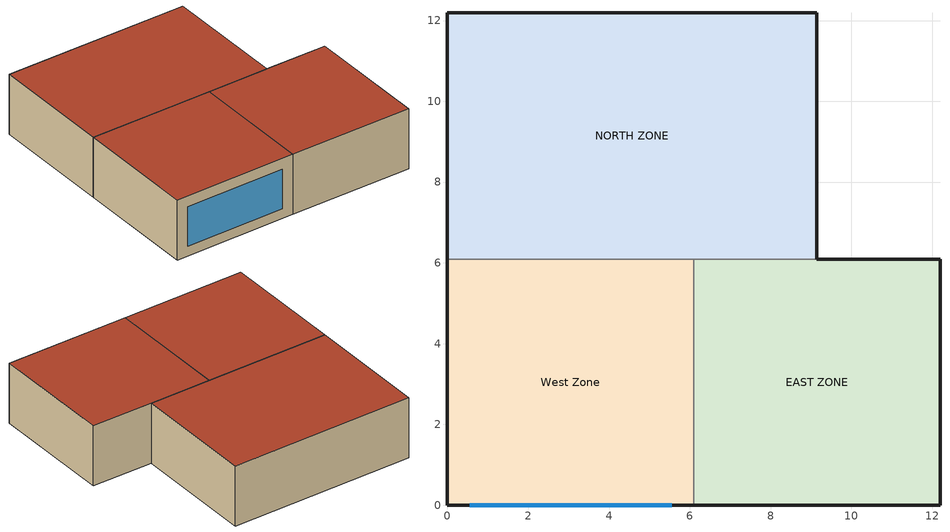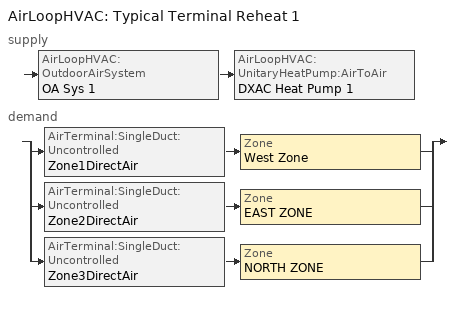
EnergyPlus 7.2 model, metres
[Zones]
West Zone
 floor adiabatic (FLOOR SLAB 8 IN): 0,0 0,6.1 6.1,6.1 6.1,0 z0
 wall outside (EXTWALL80): 0,6.1 0,0 6.1,0 z0:3.05
 wall to NORTH ZONE (PARTITION06): 6.1,6.1 0,6.1 z0:3.05
 wall to EAST ZONE (PARTITION06): 6.1,0 6.1,6.1 z0:3.05
 window (WIN-CON-LIGHT): 0.55,0 5.55,0 z0.5:2.5
 roof outside (ROOF34): 0,6.1 0,0 6.1,0 6.1,6.1 z3.05
EAST ZONE
 floor adiabatic (FLOOR SLAB 8 IN): 6.1,0 6.1,6.1 12.19,6.1 12.19,0 z0
 wall outside (EXTWALL80): 6.1,0 12.19,0 12.19,6.1 9.14,6.1 z0:3.05
 wall to NORTH ZONE (PARTITION06): 9.14,6.1 6.1,6.1 z0:3.05
 roof outside (ROOF34): 6.1,6.1 6.1,0 12.19,0 12.19,6.1 z3.05
NORTH ZONE
 floor adiabatic (FLOOR SLAB 8 IN): 0,6.1 0,12.19 9.14,12.19 9.14,6.1 z0
 wall outside (EXTWALL80): 9.14,6.1 9.14,12.19 0,12.19 0,6.1 z0:3.05
 roof outside (ROOF34): 0,12.19 0,6.1 9.14,6.1 9.14,12.19 z3.05
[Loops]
AirLoopHVAC 'Typical Terminal Reheat 1'
 supply: AirLoopHVAC:OutdoorAirSystem 'OA Sys 1' > AirLoopHVAC:UnitaryHeatPump:AirToAir 'DXAC Heat Pump 1'
 demand: split
  | AirTerminal:SingleDuct:Uncontrolled 'Zone1DirectAir' > Zone 'West Zone'
  | AirTerminal:SingleDuct:Uncontrolled 'Zone2DirectAir' > Zone 'EAST ZONE'
  | AirTerminal:SingleDuct:Uncontrolled 'Zone3DirectAir' > Zone 'NORTH ZONE'
[Building]
NONE: North Axis {deg}=0; Terrain=Suburbs; Loads Convergence Tolerance Value=0.04; Temperature Convergence Tolerance Value {deltaC}=0.4; Solar Distribution=FullInteriorAndExterior; Maximum Number of Warmup Days=25; Minimum Number of Warmup Days=6
[Site:Location]
Chicago Ohare Intl Ap IL USA WMO=725300: Latitude {deg}=41.99; Longitude {deg}=-87.91; Time Zone {hr}=-6; Elevation {m}=205
[SizingPeriod:DesignDay] Day of Month=21; Humidity Condition Type=Wetbulb; Barometric Pressure {Pa}=98886; Rain Indicator=No; Snow Indicator=No; Daylight Saving Time Indicator=No; Solar Model Indicator=ASHRAEClearSky
Name | Month | Day Type | Maximum Dry-Bulb Temperature {C} | Daily Dry-Bulb Temperature Range {deltaC} | Wetbulb or DewPoint at Maximum Dry-Bulb {C} | Wind Speed {m/s} | Wind Direction {deg} | Sky Clearness
Chicago Ohare Intl Ap Ann Htg 99% Condns DB | 1 | WinterDesignDay | -16.6 | 0 | -16.6 | 4.9 | 270 | 0
Chicago Ohare Intl Ap Ann Clg 1% Condns DB=>MWB | 7 | SummerDesignDay | 31.6 | 10.5 | 23 | 5.2 | 230 | 1
[Site:GroundTemperature:BuildingSurface]
20.03, 20.03, 20.13, 20.3, 20.43, 20.52, 20.62, 20.77, 20.78, 20.55, 20.44, 20.2
[Material] Thermal Absorptance=0.9
Name | Roughness | Thickness {m} | Conductivity {W/m-K} | Density {kg/m3} | Specific Heat {J/kg-K} | Solar Absorptance | Visible Absorptance
A1 - 1 IN STUCCO | Smooth | 0.0253898 | 0.691831 | 1858.142 | 836.8 | 0.92 | 0.92
C4 - 4 IN COMMON BRICK | Rough | 0.101498 | 0.726422 | 1922.216 | 836.8 | 0.76 | 0.76
E1 - 3 / 4 IN PLASTER OR GYP BOARD | Smooth | 0.01905 | 0.726422 | 1601.846 | 836.8 | 0.92 | 0.92
C6 - 8 IN CLAY TILE | Smooth | 0.203302 | 0.570761 | 1121.292 | 836.8 | 0.82 | 0.82
C10 - 8 IN HW CONCRETE | MediumRough | 0.203302 | 1.729577 | 2242.585 | 836.8 | 0.65 | 0.65
E2 - 1 / 2 IN SLAG OR STONE | Rough | 0.0127102 | 1.435549 | 881.0155 | 1673.6 | 0.55 | 0.55
E3 - 3 / 8 IN FELT AND MEMBRANE | Rough | 0.00954024 | 0.190253 | 1121.292 | 1673.6 | 0.75 | 0.75
B5 - 1 IN DENSE INSULATION | VeryRough | 0.0253898 | 0.0432394 | 91.30524 | 836.8 | 0.5 | 0.5
C12 - 2 IN HW CONCRETE | MediumRough | 0.0509016 | 1.729577 | 2242.585 | 836.8 | 0.65 | 0.65
[WindowMaterial:Glazing]
WIN-LAY-GLASS-LIGHT: Optical Data Type=SpectralAverage; Thickness {m}=0.003; Solar Transmittance at Normal Incidence=0.9; Front Side Solar Reflectance at Normal Incidence=0.031; Back Side Solar Reflectance at Normal Incidence=0.031; Visible Transmittance at Normal Incidence=0.9; Front Side Visible Reflectance at Normal Incidence=0.05; Back Side Visible Reflectance at Normal Incidence=0.05; Infrared Transmittance at Normal Incidence=0; Front Side Infrared Hemispherical Emissivity=0.84; Back Side Infrared Hemispherical Emissivity=0.84; Conductivity {W/m-K}=0.9
[Construction]
EXTWALL80: A1 - 1 IN STUCCO, C4 - 4 IN COMMON BRICK, E1 - 3 / 4 IN PLASTER OR GYP BOARD
PARTITION06: E1 - 3 / 4 IN PLASTER OR GYP BOARD, C6 - 8 IN CLAY TILE, E1 - 3 / 4 IN PLASTER OR GYP BOARD
FLOOR SLAB 8 IN: C10 - 8 IN HW CONCRETE
ROOF34: E2 - 1 / 2 IN SLAG OR STONE, E3 - 3 / 8 IN FELT AND MEMBRANE, B5 - 1 IN DENSE INSULATION, C12 - 2 IN HW CONCRETE
WIN-CON-LIGHT: WIN-LAY-GLASS-LIGHT
[AirLoopHVAC:UnitaryHeatPump:AirToAir]
DXAC Heat Pump 1: Availability Schedule=FanAndCoilAvailSched; Supply Air Flow Rate During Cooling Operation {m3/s}=1.7; Supply Air Flow Rate During Heating Operation {m3/s}=1.7; Supply Air Flow Rate When No Cooling or Heating is Needed {m3/s}=0; Controlling Zone or Thermostat Location=East Zone; Supply Air Fan=Supply Fan 1; Heating Coil=Heat Pump DX Heating Coil 1; Cooling Coil=Heat Pump ACDXCoil 1; Supplemental Heating Coil=Heat Pump DX Supp Heating Coil 1; Maximum Supply Air Temperature from Supplemental Heater {C}=50; Maximum Outdoor Dry-Bulb Temperature for Supplemental Heater Operation {C}=21; Fan Placement=BlowThrough; Supply Air Fan Operating Mode Schedule=CyclingFanSchedule
[Coil:Heating:DX:VariableSpeed]
Heat Pump DX Heating Coil 1: 10, 10, 35000, 1.7, HPACCOOLPLFFPLR, -5, 5, 200, 10, Resistive, TIMED, 0.166667, 20000, 1838.7, 5, 0.166109, HPACHeatCapFT, HPACHeatCapFFF, HPACHeatEIRFT, HPACHeatEIRFFF, 2295.5, 5, 0.179322, HPACHeatCapFT, HPACHeatCapFFF, HPACHeatEIRFT, HPACHeatEIRFFF, 2751.3, 5, 0.192535, HPACHeatCapFT, HPACHeatCapFFF, HPACHeatEIRFT, HPACHeatEIRFFF, 3659.6, 5, 0.218962, HPACHeatCapFT, HPACHeatCapFFF, HPACHeatEIRFT, HPACHeatEIRFFF, 4563.7, 5, 0.245388, HPACHeatCapFT, HPACHeatCapFFF, HPACHeatEIRFT, HPACHeatEIRFFF, 5463.3, 5, 0.271814, HPACHeatCapFT, HPACHeatCapFFF, HPACHeatEIRFT, HPACHeatEIRFFF, 6358.4, 5, 0.298241, HPACHeatCapFT, HPACHeatCapFFF, HPACHeatEIRFT, HPACHeatEIRFFF, 7248.5, 5, 0.324667, HPACHeatCapFT, HPACHeatCapFFF, HPACHeatEIRFT, HPACHeatEIRFFF, 8133.6, 5, 0.351094, HPACHeatCapFT, HPACHeatCapFFF, HPACHeatEIRFT, HPACHeatEIRFFF, 9013.2, 5, 0.37752, HPACHeatCapFT, HPACHeatCapFFF, HPACHeatEIRFT, HPACHeatEIRFFF
[Coil:Cooling:DX:VariableSpeed]
Heat Pump ACDXCoil 1: 10, 10, 32000, 1.7, 0, 0, HPACCOOLPLFFPLR, AirCooled, 200, 10, 1524.1, 0.75, 4, 0.135907, 0.26, HPACCoolCapFT, HPACCoolCapFFF, HPACCOOLEIRFT, HPACCOOLEIRFFF, 1877.9, 0.75, 4, 0.151008, 0.3, HPACCoolCapFT, HPACCoolCapFFF, HPACCOOLEIRFT, HPACCOOLEIRFFF, 2226.6, 0.75, 4, 0.166109, 0.33, HPACCoolCapFT, HPACCoolCapFFF, HPACCOOLEIRFT, HPACCOOLEIRFFF, 2911.3, 0.75, 4, 0.19631, 0.38, HPACCoolCapFT, HPACCoolCapFFF, HPACCOOLEIRFT, HPACCOOLEIRFFF, 3581.7, 0.75, 4, 0.226512, 0.44, HPACCoolCapFT, HPACCoolCapFFF, HPACCOOLEIRFT, HPACCOOLEIRFFF, 4239.5, 0.75, 4, 0.256714, 0.5, HPACCoolCapFT, HPACCoolCapFFF, HPACCOOLEIRFT, HPACCOOLEIRFFF, 4885.7, 0.75, 4, 0.286915, 0.57, HPACCoolCapFT, HPACCoolCapFFF, HPACCOOLEIRFT, HPACCOOLEIRFFF, 5520.7, 0.75, 4, 0.317117, 0.63, HPACCoolCapFT, HPACCoolCapFFF, HPACCOOLEIRFT, HPACCOOLEIRFFF, 6144.8, 0.75, 4, 0.347318, 0.69, HPACCoolCapFT, HPACCoolCapFFF, HPACCOOLEIRFT, HPACCOOLEIRFFF, 6758, 0.75, 4, 0.37752, 0.74, HPACCoolCapFT, HPACCoolCapFFF, HPACCOOLEIRFT, HPACCOOLEIRFFF
[Zone] Type=1; Multiplier=1; Ceiling Height {m}=autocalculate; Volume {m3}=autocalculate
West Zone; EAST ZONE; NORTH ZONE
[People] Number of People Schedule=OFFICE OCCUPANCY; Number of People Calculation Method=people; Fraction Radiant=0.3; Activity Level Schedule=Activity Sch; Carbon Dioxide Generation Rate {m3/s-W}=3.82E-8; Mean Radiant Temperature Calculation Type=zoneaveraged; Work Efficiency Schedule=Work Eff Sch; Clothing Insulation Schedule=Clothing Sch; Air Velocity Schedule=Air Velo Sch; Thermal Comfort Model 1 Type=FANGER
Name | Zone or ZoneList | Number of People
WestPeople | West Zone | 3
EastPeople | EAST ZONE | 3
NorthPeople | NORTH ZONE | 4
[Lights] Schedule=OFFICE LIGHTING; Design Level Calculation Method=LightingLevel; Return Air Fraction=0; Fraction Radiant=0.2; Fraction Visible=0.2; Fraction Replaceable=0
Name | Zone or ZoneList | Lighting Level {W}
EAST ZONE Lights 1 | EAST ZONE | 1464.375
NORTH ZONE Lights 1 | NORTH ZONE | 878.6252
[ElectricEquipment] Schedule=INTERMITTENT; Design Level Calculation Method=EquipmentLevel; Fraction Latent=0; Fraction Radiant=0.3; Fraction Lost=0
Name | Zone or ZoneList | Design Level {W}
West Zone ElecEq 1 | West Zone | 2928.751
EAST ZONE ElecEq 1 | EAST ZONE | 1464.375
NORTH ZONE ElecEq 1 | NORTH ZONE | 2928.751
[AirLoopHVAC]
Typical Terminal Reheat 1: Design Supply Air Flow Rate {m3/s}=1.7
[AvailabilityManager:Scheduled]
Name | Schedule
Heat Pump 1 Avail | FanAndCoilAvailSched
Outdoor Air 1 Avail | OutdoorAirAvailSched
[Controller:OutdoorAir]
OA Controller 1: Minimum Outdoor Air Flow Rate {m3/s}=0.51; Maximum Outdoor Air Flow Rate {m3/s}=1.7; Economizer Control Type=NoEconomizer; Economizer Control Action Type=ModulateFlow; Lockout Type=NoLockout; Minimum Limit Type=FixedMinimum; Minimum Outdoor Air Schedule=OAFractionSched
[Zone equipment]
West Zone: Zone1DirectAir
EAST ZONE: Zone2DirectAir
NORTH ZONE: Zone3DirectAir
[AirTerminal:SingleDuct:Uncontrolled] Availability Schedule=FanAndCoilAvailSched
Name | Maximum Air Flow Rate {m3/s}
Zone1DirectAir; Zone3DirectAir | 0.612
Zone2DirectAir | 0.476
[ZoneControl:Thermostat]
Zone 2 Thermostat: Zone or ZoneList=EAST ZONE; Control Type Schedule=Zone Control Type Sched; Control 1=Heating Setpoint with SB; Control 2=Cooling Setpoint with SB
[ThermostatSetpoint:SingleHeating]
Heating Setpoint with SB: Setpoint Temperature Schedule=Heating Setpoints
[ThermostatSetpoint:SingleCooling]
Cooling Setpoint with SB: Setpoint Temperature Schedule=Cooling Setpoints
[Coil:Heating:Gas]
Heat Pump DX Supp Heating Coil 1: Availability Schedule=FanAndCoilAvailSched; Gas Burner Efficiency=0.8; Nominal Capacity {W}=45000
[Fan:OnOff]
Supply Fan 1: Availability Schedule=FanAndCoilAvailSched; Fan Efficiency=0.7; Pressure Rise {Pa}=300; Maximum Flow Rate {m3/s}=1.7; Motor Efficiency=0.9; Motor In Airstream Fraction=1
[Curve:Biquadratic] Input Unit Type for X=Temperature; Input Unit Type for Y=Temperature; Output Unit Type=Dimensionless
Name | Coefficient1 Constant | Coefficient2 x | Coefficient3 x**2 | Coefficient4 y | Coefficient5 y**2 | Coefficient6 x*y | Minimum Value of x | Maximum Value of x | Minimum Value of y | Maximum Value of y | Minimum Curve Output | Maximum Curve Output
HPACHeatCapFT | 0.852968 | -0.000484717 | -1.0693e-06 | 0.0185542 | 8.72425e-05 | -1.66868e-05 | 17.78 | 23.33 | -28.89 | 17.22 | 0.3799 | 1.1896
HPACHeatEIRFT | 0.707708 | 0.0148163 | 0.000262259 | -0.011324 | 0.000293928 | -0.000360528 | 17.78 | 23.33 | -28.89 | 17.22 | 0.8266 | 2.0277
HPACCoolCapFT | 0.766956 | 0.0107756 | -4.14703e-05 | 0.00134961 | -0.000261144 | 0.000457488 | 12.77778 | 23.88889 | 18 | 46.11111
HPACCOOLEIRFT | 0.297145 | 0.0430933 | -0.000748766 | 0.00597727 | 0.000482112 | -0.000956448 | 12.77778 | 23.88889 | 18 | 46.11111
[Schedule:Compact]
Activity Sch: Through: 12/31, For: AllDays, Until: 24:00, 131.8
Work Eff Sch; CyclingFanSchedule: Through: 12/31, For: AllDays, Until: 24:00, 0
Clothing Sch: Through: 12/31, For: AllDays, Until: 24:00, 1
Air Velo Sch: Through: 12/31, For: AllDays, Until: 24:00, 0.137
OFFICE OCCUPANCY: Through: 12/31, For: WeekDays SummerDesignDay, Until: 6:00, 0, Until: 7:00, 0.1, Until: 8:00, 0.5, Until: 12:00, 1, Until: 13:00, 0.5, Until: 16:00, 1, Until: 17:00, 0.5, Until: 18:00, 0.1, Until: 24:00, 0, For: AllOtherDays, Until: 24:00, 0
INTERMITTENT: Through: 12/31, For: WeekDays SummerDesignDay, Until: 8:00, 0, Until: 18:00, 1, Until: 24:00, 0, For: AllOtherDays, Until: 24:00, 0
OFFICE LIGHTING: Through: 12/31, For: WeekDays SummerDesignDay, Until: 6:00, 0.05, Until: 7:00, 0.2, Until: 17:00, 1, Until: 18:00, 0.5, Until: 24:00, 0.05, For: AllOtherDays, Until: 24:00, 0.05
OutdoorAirAvailSched: Through: 3/31, For: AllDays, Until: 24:00, 1, Through: 9/30, For: WeekDays, Until: 7:00, 0, Until: 17:00, 1, Until: 24:00, 0, For: SummerDesignDay WinterDesignDay, Until: 24:00, 0, For: AllOtherDays, Until: 24:00, 0, Through: 12/31, For: AllDays, Until: 24:00, 1
OAFractionSched: Through: 12/31, For: AllDays, Until: 7:00, 0, Until: 17:00, 1, Until: 24:00, 0
FanAndCoilAvailSched: Through: 3/31, For: AllDays, Until: 24:00, 1, Through: 9/30, For: WeekDays, Until: 7:00, 0, Until: 17:00, 1, Until: 24:00, 0, For: SummerDesignDay WinterDesignDay, Until: 24:00, 1, For: AllOtherDays, Until: 24:00, 0, Through: 12/31, For: AllDays, Until: 24:00, 1
Heating Setpoints: Through: 12/31, For: AllDays, Until:  7:00, 15, Until: 17:00, 20, Until: 24:00, 15
Cooling Setpoints: Through: 12/31, For: AllDays, Until:  7:00, 30, Until: 17:00, 24, Until: 24:00, 30
Zone Control Type Sched: Through: 3/31, For: AllDays, Until: 24:00, 1, Through: 9/30, For: AllDays, Until: 24:00, 2, Through: 12/31, For: AllDays, Until: 24:00, 1
[Curve:Cubic]
HPACHeatCapFFF: Coefficient1 Constant=0.84; Coefficient2 x=0.16; Coefficient3 x**2=0; Coefficient4 x**3=0; Minimum Value of x=0.5; Maximum Value of x=1.5
[Curve:Quadratic]
Name | Coefficient1 Constant | Coefficient2 x | Coefficient3 x**2 | Minimum Value of x | Maximum Value of x
HPACCoolCapFFF | 0.8 | 0.2 | 0 | 0.5 | 1.5
HPACCOOLEIRFFF | 1.156 | -0.1816 | 0.0256 | 0.5 | 1.5
HPACCOOLPLFFPLR | 0.85 | 0.15 | 0 | 0 | 1
HPACHeatEIRFFF | 1.3824 | -0.4336 | 0.0512 | 0 | 1
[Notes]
HeatPumpVSAS.idf
Basic file description:  Heat pump with DX coil for cooling (w/ 10% outdoor air max.)
1 story building divided into 3 interior conditioned zones. Roof with no plenum.
No ground contact with floor.
Highlights:              Example of heat pump air conditioner.
Simulation Location/Run: Chicago Ohare Intl Ap IL USA WMO=725300, 2 design days, 2 run periods.
Run Control executes two design days (see RUN PERIOD object)
Location:                Chicago, IL
Design Days:             Chicago Ohare Intl Ap IL USA Annual Heating 99%, MaxDB=-16.6°C
Chicago Ohare Intl Ap IL USA Annual Cooling (DB=>MWB) 1%, MaxDB=31.6°C MWB=23°C
Run Period (Weather File): Winter 1/14, Summer 7/7.
Run Control:             No zone or system sizing, design day run control (no weather file simulation)
Building: Single floor rectangular L-shaped building 40 ft south wall, 40 ft west wall, zone height 10 feet.
There is a single window in West Zone's south wall. The walls are 1 in stucco over 4 in common brick
and gypboard. The roof is a built up roof with 1/2 in stone over 3/8 in felt over 1 in dense insulation
supported by 2 in heavy weight concrete. The window is single pane 3mm clear.
The window to wall ratio is approxomately 0.07.
The building is oriented due north.
Floor Area:        130.1 m2 (1403 ft2)
Number of Stories: 1
Zone Description Details:
|       West         |         East           |    window = *
Internal gains description:     ZONE West      - lighting is 0 watts, equip is 2928.751 watts, 3 occupants
Internal gains description:     ZONE North     - lighting is 878.6252 watts, equip is 2928.751 watts, 4 occupants
Internal gains description:     ZONE East      - lighting is 1464.375 watts, equip is 1464.375 watts, 3 occupants
Interzone Surfaces:             3 interzone surfaces (see diagram)
Internal Mass:                  None
Detached Shading:               None
Daylight:                       None
Natural Ventilation:            None
Compact Schedules:              Yes
Solair Distribution:            FullInteriorAndExterior
HVAC:                           UNITARYSYSTEM:HEATPUMP:AIRTOAIR
Heat pump using a single air loop serving 3 zones.  Heat pump configured with a
blow through fan, heat pump defrost is timed using a resistive heating element.
Heating set point during winter months is 20 C during occupied hours,
15 C set-back otherwise.  Cooling set point at 24 C during occupied hours only.
Cooling coil off all winter. Heat Pump has a gas supplemental heater.
Zonal Equipment:                DIRECT AIR
Central Air Handling Equipment: Yes
System Equipment Autosize:      No
Purchased Cooling:              No
Purchased Heating:              No
Purchased Chilled Water:        No
Purchased Hot Water:            No
Coils:                          Coil:Cooling:DX:VariableSpeed, COIL:Heating:DX:VariableSpeed, Coil:Heating:Gas
Pumps:                          None
Boilers:                        None
Chillers:                       None
Towers:                         None
Standard Reports:               None
Timestep or Hourly Variables:   Timestep
Time bins Report:               None
HTML Report:                    None
Environmental Emissions:        None
Utility Tariffs:                None
